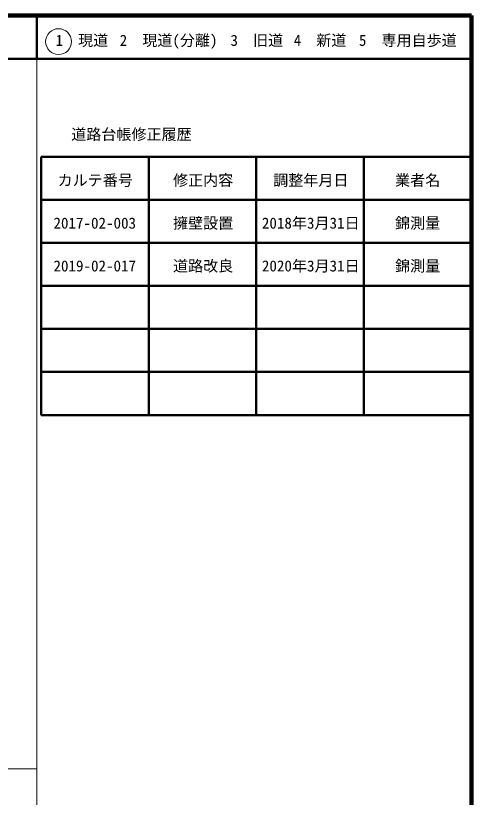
# Model space of a CAD drawing. Units: millimetres, scale not verified. Extents: x 40000 to 680000, y 20000 to 380000.
# Drawn here: x 574047 to 680000, y 198357 to 380000 of the extents above; entities that cross this region are included whole.
import ezdxf
from ezdxf.enums import TextEntityAlignment as Align

# ---------------------------------------------------------------- set-up
doc = ezdxf.new("R2010")
doc.units = ezdxf.units.MM
doc.header["$LTSCALE"] = 1000
for name, color, linetype, lineweight in [('M-SUV', 7, 'Continuous', 13), ('M-TTL', 2, 'Continuous', 140), ('M-TTL-LINE', 7, 'Continuous', 50), ('M-TTL-TXT', 7, 'Continuous', 13)]:
    doc.layers.add(name, color=color, linetype=linetype, lineweight=lineweight)
doc.styles.add('ＭＳ ゴシック', font='')
doc.styles.get('ＭＳ ゴシック').set_extended_font_data('MS Gothic')

msp = doc.modelspace()

# ---------------------------------------------------------------- linework, layer by layer
at = {"layer": 'M-SUV'}
for p, q in [((579000, 20000), (579000, 370000)), ((40000, 205000), (579000, 205000))]:
    msp.add_line(p, q, dxfattribs=at)
at = {"layer": 'M-TTL'}
for p, q in [((680000, 380000), (40000, 380000)), ((680000, 20000), (680000, 380000))]:
    msp.add_line(p, q, dxfattribs=at)
at = {"layer": 'M-TTL-LINE'}
for p, q in [((579000, 380000), (579000, 370000)), ((40000, 370000), (680000, 370000)), ((580000, 347197), (580000, 287197)), ((580000, 347197), (680000, 347197)), ((605000, 347197), (605000, 287197)), ((630000, 347197), (630000, 287197)), ((655000, 347197), (655000, 287197)), ((580000, 337197), (680000, 337197)), ((580000, 327197), (680000, 327197)), ((580000, 317197), (680000, 317197)), ((580000, 307197), (680000, 307197)), ((580000, 297197), (680000, 297197)), ((580000, 287197), (680000, 287197))]:
    msp.add_line(p, q, dxfattribs=at)
at = {"layer": 'M-TTL-TXT'}
msp.add_circle((584031, 373958), 3000, dxfattribs=at)

# ---------------------------------------------------------------- texts
at = {"layer": 'M-TTL-TXT', "style": 'ＭＳ ゴシック'}
for s, p in [('1\u3000現道', (583323, 372208)), ('2\u3000現道(分離)', (598244, 372208)), ('3\u3000旧道', (623996, 372208)), ('4\u3000新道', (638699, 372208)), ('5\u3000専用自歩道', (653853, 372208)), ('道路台帳修正履歴', (586968, 350363)), ('カルテ番号', (583807, 339700)), ('修正内容', (610648, 339700)), ('調整年月日', (633924, 339700)), ('業者名', (662254, 339700)), ('2017-02-003', (582844, 329742)), ('擁壁設置', (610648, 329742)), ('2018年3月31日', (631299, 329742)), ('錦測量', (662254, 329742)), ('道路改良', (610648, 319784)), ('2020年3月31日', (631299, 319784)), ('錦測量', (662254, 319784)), ('2019-02-017', (582844, 319784))]:
    msp.add_text(s, height=2566, dxfattribs=at).set_placement(p, align=Align.BOTTOM_LEFT)

doc.saveas('drawing.dxf')
